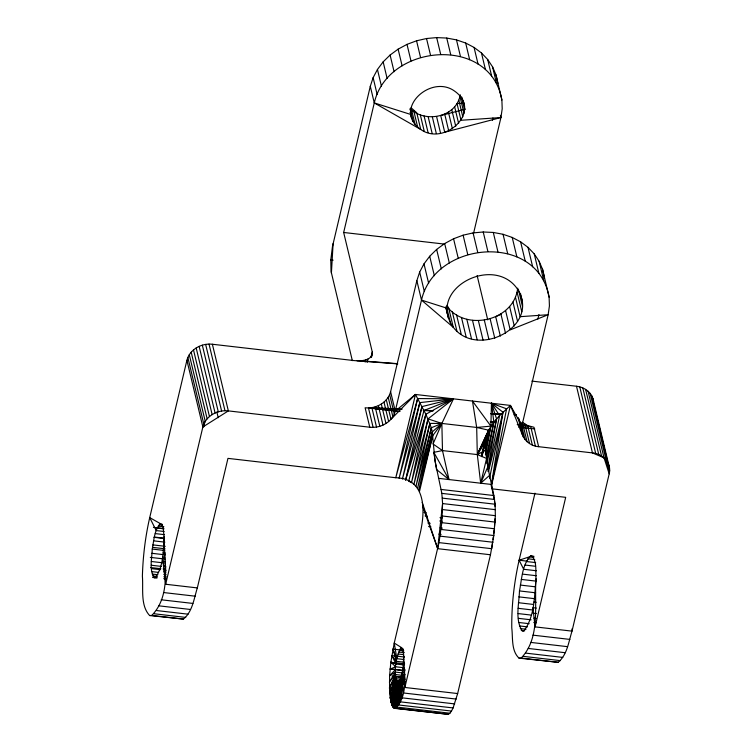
<?xml version="1.0" encoding="UTF-8"?>
<svg xmlns="http://www.w3.org/2000/svg" width="752" height="752" viewBox="0 0 752 752"><rect width="100%" height="100%" fill="white"/><g stroke="black" fill="none" stroke-linecap="round" stroke-linejoin="round"><path stroke-width="1.13" d="M164.077 536.627C163.278 550.342 163.748 566.435 155.222 577.809L154.329 577.846C148.905 569.715 151.989 558.341 152.252 549.063C153.963 540.697 154.047 530.564 160.167 524.059L161.868 524.642L163.165 527.801L164.077 536.627C164.105 562.026 171.832 595.011 151.772 615.437L149.629 615.531C140.22 605.426 143.425 589.023 142.391 576.258C142.936 556.536 145.315 536.853 149.714 517.611L186.9 360.311C189.645 349.417 201.621 342.95 212.384 344.247L353.807 360.556L397.77 363.883M405.403 683.671L397.376 682.741C393.334 672.109 395.373 657.558 401.164 647.782L402.734 648.985L403.711 655.951C403.843 672.814 408.947 694.698 395.608 708.252L394.18 708.309L391.754 705.282L389.592 693.579L389.611 675.71L390.843 662.258L394.236 643.035L420.49 532.002C425.35 510.204 425.867 478.563 395.768 477.736L227.959 458.372L197.334 587.914C193.96 598.526 192.559 611.658 183.432 619.093L149.629 615.531M403.711 655.951C403.194 664.862 403.495 675.324 397.958 682.722L397.376 682.741L392.882 707.312L396.849 682.337L401.436 682.863M534.963 493.18L519.115 560.221C514.095 582.396 511.529 605.153 511.774 627.882C512.996 637.799 511.078 650.734 519.021 658.141L558.106 662.315C567.234 654.879 568.634 641.747 572.009 631.135L609.195 473.845C611.959 463.401 602.634 453.559 592.463 452.901L538.639 446.688C528.468 446.03 519.143 436.188 521.897 425.754L510.448 405.422L499.61 415.565L493.848 422.098L488.518 430.163L485.736 438.068L485.82 450.072L487.747 466.954L493.885 495.54L495.107 504.216L495.342 515.665L493.848 535.537L490.464 554.76L457.648 693.551L404.877 687.469L438.989 542.615L441.819 522.678L442.58 503.567L441.838 493.378L434.976 460.863L432.278 431.902L431.328 427.756L425.876 414.258L415.461 394.462L395.251 411.137C392.506 422.041 380.531 428.499 369.768 427.211L228.345 410.893C217.582 409.596 205.606 416.063 202.861 426.967L165.675 584.257L197.334 587.914M494.506 526.71L495.089 518.73M495.098 506.444L494.459 500.917M536.026 578.777C534.315 596.242 534.869 616.856 523.636 631.172L522.386 631.229C514.782 619.836 519.096 603.922 519.472 590.931C521.869 579.219 521.991 565.034 530.545 555.925L531.796 555.869C537.285 561.763 535.415 571.332 536.026 578.777C534.005 604.326 540.97 637.499 521.164 658.056L519.021 658.141M457.648 693.551L453.099 707.933L400.327 701.851L400.515 678.483L405.102 679.009M572.056 628.841L572.009 631.135L535.076 626.877L532.886 607.682L536.355 608.086M453.099 707.933L451.491 711.063L398.72 704.981L399.218 681.387L404.952 682.055M485.435 454.885L490.906 426.14L491.451 403.222L506.604 408.825L491.441 485.266M473.534 233.449L500.935 117.547L502.204 108.767L501.885 100.035L496 74.88L492.56 66.853L487.672 59.483L481.459 52.96L474.061 47.423L465.667 43.033L456.483 39.884L446.744 38.061L436.677 37.6L426.525 38.521L416.561 40.796L407.011 44.368L398.118 49.153L390.1 55.037L383.153 61.861L377.448 69.475L373.124 77.672L370.294 86.273L332.459 246.6L330.795 259.91L331.03 271.218L352.34 360.659M398.72 704.981L399.876 680.118L404.463 680.645M331.397 273.183L333.108 243.563M451.491 711.063L449.903 713.216L397.131 707.134L398.579 682.261L405.46 683.06M397.131 707.134L399.218 681.387M449.903 713.216L448.38 714.334L395.608 708.252L397.958 682.722L401.399 683.117M395.608 708.252L398.579 682.261M448.38 714.334L394.18 708.309L397.376 682.741M492.626 541.76L491.761 548.697L438.989 542.615M492.917 539.438L493.209 537.125M493.641 533.657L494.073 530.188M415.085 124.447L411.09 107.78L416.768 112.8L420.753 129.466C392.008 109.472 430.727 73.846 454.462 91.011C483.207 111.005 444.479 146.621 420.753 129.466L374.28 102.93L370.294 86.273M410.705 109.341C426.431 123.328 456.567 116.861 460.271 94.79M446.923 305.274L448.634 307.859L453.287 327.299C426.741 289.661 491.582 255.144 516.361 287.527C542.897 325.165 478.065 359.672 453.287 327.299L421.496 300.104L416.843 280.665L419.672 272.074L423.996 263.867L429.702 256.263L436.649 249.429L444.667 243.554L453.559 238.76L463.11 235.188L473.083 232.913L483.226 231.992L493.293 232.453L503.041 234.286L512.215 237.435L520.61 241.824L528.007 247.352L534.23 253.885L539.109 261.254L542.549 269.272L549.101 297.2L549.421 305.942L548.152 314.721L521.897 425.754L521.127 422.511M446.867 306.346C466.155 332.046 514.199 320.672 517.705 288.138M394.18 708.309L397.958 682.722M491.319 485.219L502.975 412.209L491.451 403.222L493.848 422.098L486.591 461.202M487.766 469.079L496.564 418.864L491.451 403.222L499.61 415.565L487.945 471.391M404.416 682.44L396.389 681.509L391.754 705.282L396.849 682.337M485.378 446.03L488.518 430.163L476.683 427.446L441.856 423.432L429.881 423.404L413.948 484.279L428.038 418.883L453.456 398.842L417.633 398.56L395.768 477.736L415.461 394.462L510.448 405.422L522.217 434.412L518.222 417.548M489.571 478.206L502.975 412.209L488.537 471.41M486.911 463.57L496.564 418.864M429.881 423.404L416.035 485.971L431.328 427.756L441.856 423.432L453.456 398.842L419.813 402.621L399.105 478.253L417.633 398.56M405.648 480.049L421.957 406.597L453.456 398.842L425.876 414.258L405.648 480.049L423.987 410.489L453.456 398.842M485.294 451.313L490.906 426.14L472.453 401.032L476.683 427.446L477.313 454.593L480.678 483.207L489.298 475.612M486.224 456.314L493.848 422.098M485.472 443.755L488.518 430.163L477.313 454.593L442.486 450.58L433.819 452.347L436.527 469.53L449.01 479.56L442.486 450.58L441.856 423.432L428.038 418.883L411.476 482.709L425.876 414.258L408.684 481.289L410.865 482.182M481.628 456.238L485.736 438.068L477.313 454.593L486.591 458.438L480.678 483.207L487.747 466.954M419.813 402.621L402.423 479.033L421.957 406.597M431.328 427.756L417.689 487.728L432.278 431.902L441.856 423.432L433.049 443.981L442.486 450.58M501.885 100.035C490.614 34.921 387.712 43.466 374.28 102.93L343.664 232.471L372.259 351.889C373.189 359.672 362.802 361.082 357.078 360.8M481.637 456.633L486.779 434.158L477.313 454.593L485.82 450.072M432.278 431.902L418.864 489.514L432.663 435.765L441.856 423.432M203.67 426.948L205.014 421.27M365.171 362.126L365.707 359.87M367.155 362.408L367.954 359.024M370.924 357.529L372.259 351.889M371.61 356.974L372.409 353.59M369.768 427.211L365.115 407.772C375.878 409.06 387.844 402.602 390.598 391.698L416.843 280.665M549.101 297.2C537.83 232.095 434.929 240.631 421.496 300.104L395.251 411.137L390.598 391.698M492.363 120.254L492.898 117.979M419.541 491.282L432.663 435.765M394.255 702.659L390.814 702.255L396.003 680.287L405.187 681.34M481.421 456.351L485.736 438.068M481.957 456.577L485.435 441.847L477.313 454.593M491.3 486.412L510.448 405.422M537.868 319.074L538.94 314.533M535.076 626.877L565.692 497.335L491.911 488.828M485.228 443.783L488.518 430.163M481.835 456.426L485.435 441.847M390.814 702.255L396.389 681.509M404.886 679.742L395.712 678.689L390.081 698.326L396.003 680.287M404.689 677.815L395.514 676.762L389.592 693.579L395.712 678.689M404.585 675.606L395.411 674.544L389.348 688.136L395.514 676.762M404.595 673.162L395.411 672.109L389.357 682.13L395.411 674.544M404.698 670.558L395.514 669.496L389.611 675.71L395.411 672.109M415.461 394.462L390.965 419.278L386.312 399.838M501.001 314.298L495.69 316.677L500.343 336.116M405.027 670.746L390.109 669.026L395.721 666.789L403.749 667.71M536.392 570.749L523.693 569.283L519.115 560.221L529.211 556.903L533.835 557.439M465.46 109.106L440.719 115.564L444.714 132.23L500.935 117.547L500.4 115.319M476.683 427.446L490.906 426.14M463.862 103.146L457.019 103.616L461.014 120.282L500.935 117.547M401.079 409.464L368.471 407.922L373.124 427.362M423.216 410.517L432.532 410.949M490.774 413.713L501.255 414.202L490.746 413.619M402.16 409.144L371.855 407.612L376.508 427.051M424.307 410.263L433.631 410.733M360.199 360.772L397.507 363.667M390.109 669.026L395.514 669.496M399.848 411.4L368.471 407.922L399.763 411.532M490.483 421.468L493.97 421.853M517.216 424.429L527.669 425.594L533.976 427.249L538.639 446.688M343.664 232.471L443.586 243.996M330.795 259.91L333.117 260.173M531.833 381.095L576.502 386.246C583.627 387.026 590.63 391.51 592.924 398.522L609.515 468.007M490.163 421.966L494.807 422.492M517.987 425.171L530.733 426.638L535.386 446.077M518.645 427.098L534.766 428.96M438.454 478.338L491.225 484.429L494.026 498.717M441.114 489.449L493.885 495.54M441.838 493.378L494.609 499.469M442.336 498.125L495.107 504.216M495.352 509.659L442.58 503.567L437.692 548.678L490.464 554.76M442.571 509.574L495.342 515.665M424.072 512.582L426.375 512.845M442.317 515.994L495.089 522.085M425.096 515.928L427.39 516.192M440.005 517.649L442.298 517.912M439.76 520.986L442.054 521.249M441.819 522.678L494.59 528.769M427.916 523.054L430.21 523.317M428.593 526.532L430.887 526.795M440.061 527.857L442.355 528.12M441.076 529.455L493.848 535.537M438.839 534.117L441.133 534.381M440.127 536.148L492.898 542.239M530.545 555.925L534.014 556.32M527.829 558.792L534.757 559.591M519.115 560.221L527.19 561.161M526.419 561.528L535.659 562.59M525.028 565.053L535.424 566.256M160.167 524.059L162.423 524.323M159.208 524.755L162.601 525.15M158.221 526.109L163.87 526.757M153.417 527.359L163.588 528.534M157.215 528.064L164.002 528.844M164.143 531.495L156.219 530.583L149.714 517.611L161.06 524.022M522.433 574.114L536.289 575.712M155.269 533.6L164.312 534.644M154.367 537.05L164.547 538.225M521.296 579.416L536.308 581.146M153.963 537.313L164.143 538.479M153.558 540.838L164.867 542.145M520.299 585.065L535.302 586.804M152.844 544.88L165.28 546.309M152.543 547.362L164.979 548.791M519.472 590.931L535.631 592.792M152.252 549.063L164.688 550.502M163.137 552.805L165.402 553.068M151.791 553.293L165.365 554.863M518.824 596.862L534.992 598.724M164.81 557.251L162.545 556.988L165.675 584.257M150.306 557.392L165.045 559.037M533.882 602.032L536.195 602.296M162.968 561.161L165.224 561.424M518.391 602.7L533.394 604.439M151.321 561.49L164.885 563.051M163.278 565.081L165.543 565.344M151.312 565.241L161.492 566.416M163.757 566.679L166.013 566.933M518.166 608.321L533.168 610.051M163.513 568.662L165.778 568.916M150.691 567.544L160.862 568.709M163.128 568.973L165.393 569.236M151.472 568.644L160.514 569.687M163.908 570.082L166.164 570.336M532.905 613.124L536.364 613.519M163.692 571.811L165.957 572.075M518.156 613.576L530.856 615.042M151.772 571.614L158.559 572.394M163.833 574.462L166.089 574.725M152.224 574.067L157.882 574.716M533.958 618.219L536.261 618.482M163.955 576.549L166.22 576.812M152.816 575.957L157.337 576.474M518.372 618.341L531.072 619.808M164.096 578.025L166.361 578.288M153.521 577.226L156.914 577.621M152.562 577.433L157.093 577.959M163.87 578.739L166.136 579.002M533.77 622.581L536.082 622.844M518.805 622.496L529.192 623.69M519.435 625.937L527.519 626.867M520.262 628.578L526.033 629.245M521.249 630.355L524.717 630.759M163.522 592.538L195.191 596.186M532.924 635.149L569.866 639.407M161.229 599.786L192.888 603.433M530.63 642.396L567.563 646.664M158.851 605.83L190.51 609.487M528.242 648.45L565.184 652.708M156.435 610.53L188.103 614.177M525.836 653.14L562.778 657.408M154.057 613.754L185.725 617.411M523.458 656.374L560.4 660.632M151.772 615.437L183.432 619.093M521.164 658.056L558.106 662.315M400.543 648.233L402.837 648.497M399.904 649.108L403.345 649.502M404.435 662.239L396.407 661.309L392.939 649.098L403.26 650.283M399.246 650.377L403.833 650.912M398.598 652.022L404.341 652.68M397.977 653.986L403.721 654.644M404.05 664.956L396.022 664.035L391.792 655.556L404.416 657.013M392.939 649.098L396.868 658.686L403.749 659.485M395.721 666.789L390.843 662.258L404.614 663.847M402.715 669.186L405.008 669.449M402.254 671.809L404.548 672.072M456.22 699.069L403.448 692.977L401.718 674.271L405.159 674.676M454.687 703.9L401.916 697.818L401.136 676.518L404.576 676.913M391.905 675.973L404.529 677.43M391.651 682.393L405.413 683.982M390.495 688.268L398.522 689.199M390.739 693.72L399.923 694.773M374.28 102.93L410.827 114.492L410.291 112.274M421.496 300.104L447.139 308.264M390.843 662.258L396.022 664.035M605.407 458.024L609.195 473.845L604.035 457.865L592.463 452.901L576.502 386.246M527.067 441.725L522.405 422.286L527.669 425.594L532.331 445.034M401.747 647.754L394.236 643.035L396.868 658.686M391.792 655.556L396.407 661.309M433.819 452.347L449.01 479.56M422.812 506.726L437.692 548.678L422.201 502.383M591.777 395.853L607.738 462.499M599.071 426.863L599.88 430.247M602.86 442.674L603.668 446.068M607.184 460.75L609.618 470.912M590.151 393.39L606.103 460.045M588.073 391.219L604.035 457.865M585.611 389.376L601.572 456.022M582.809 387.91L598.771 454.556M579.754 386.857L595.706 453.512M492.56 66.853L496.555 83.519M539.109 261.254L543.771 280.693M487.672 59.483L491.667 76.149M534.23 253.885L538.883 273.324M481.459 52.96L485.444 69.616M528.007 247.352L532.66 266.791M474.061 47.423L478.046 64.089M520.61 241.824L525.263 261.264M465.667 43.033L469.652 59.699M512.215 237.435L516.878 256.874M520.44 293.271L522.32 301.458M518.372 289.276L522.508 306.553M517.113 292.237L521.766 311.676M456.483 39.884L460.478 56.55M503.041 234.286L507.694 253.725M515.458 297.247L520.111 316.686L548.152 314.721L510.213 329.893L505.551 310.454M512.939 302.031L517.592 321.471M463.063 100.223L464.388 105.985M461.634 96.886L462.17 99.104M461.596 97.403L464.52 109.623M446.744 38.061L450.73 54.717M493.293 232.453L497.946 251.892M459.998 96.623L463.993 113.279M509.602 306.468L514.265 325.907M458.823 100.204L462.809 116.861M454.64 106.793L458.635 123.45M436.677 37.6L440.663 54.266M483.226 231.992L487.879 251.431M500.879 313.885L505.532 333.324M451.745 109.632L455.74 126.298M524.877 424.128L529.53 443.567M448.408 112.086L452.394 128.752M521.108 423.348L524.99 439.544M519.67 421.111L521.474 428.678M518.965 418.732L523.364 437.091M444.705 114.078L448.69 130.745M426.525 38.521L430.52 55.178M473.083 232.913L477.736 252.352M490.116 318.763L494.769 338.203M477.116 275.514L487.738 319.873M436.574 116.513L440.559 133.179M484.307 320.089L488.96 339.528M416.561 40.796L420.547 57.453M463.11 235.188L467.772 254.627M432.344 116.898L436.329 133.565M478.385 320.625L483.038 340.064M428.151 116.71L432.137 133.367M407.011 44.368L411.006 61.034M424.09 115.949L428.076 132.606M453.559 238.76L458.222 258.199M472.51 320.352L477.172 339.791M420.265 114.633L424.25 131.299M466.832 319.29L471.485 338.729M413.685 110.497L417.67 127.163M398.118 49.153L402.113 65.819M444.667 243.554L449.329 262.993M461.474 317.457L466.127 336.896M410.16 108.626L410.695 110.854M410.122 109.153L413.045 121.373M410.282 112.471L411.617 118.026M456.577 314.891L461.23 334.33M452.262 311.666L456.915 331.106M390.1 55.037L394.086 71.694M436.649 249.429L441.302 268.868M447.073 308.959L450.439 323.003M445.776 306.882L447.327 313.368M445.851 307.521L448.436 318.312M383.153 61.861L387.139 78.528M429.702 256.263L434.355 275.702M377.448 69.475L381.433 86.132M423.996 263.867L428.649 283.307M373.124 77.672L377.119 94.338M419.672 272.074L424.335 291.513M389.649 394.565L394.311 414.004M388.211 397.3L392.864 416.74M383.99 402.113L388.652 421.552M381.32 404.068L385.973 423.508M378.359 405.666L383.012 425.106M375.173 406.86L379.826 426.299M401.718 674.271L404.877 687.469M212.384 344.247L228.345 410.893L202.861 426.967L186.9 360.311M209.028 344.087L224.989 410.742M205.644 344.397L221.605 411.043M202.326 345.159L218.287 411.805M216.867 412.058L218.221 417.708M199.139 346.343L215.1 412.998M196.178 347.941L212.139 414.587M193.499 349.906L209.46 416.552M191.187 352.18L207.148 418.826M189.288 354.718L205.24 421.364M187.84 357.444L203.801 424.1M592.924 398.522L593.554 401.352M542.549 269.272L544.448 277.761M496 74.88L497.899 83.369M401.136 676.518L403.448 692.977M400.515 678.483L401.916 697.818M399.876 680.118L400.327 701.851M516.398 414.925L514.067 414.813L516.398 414.916"/></g></svg>
